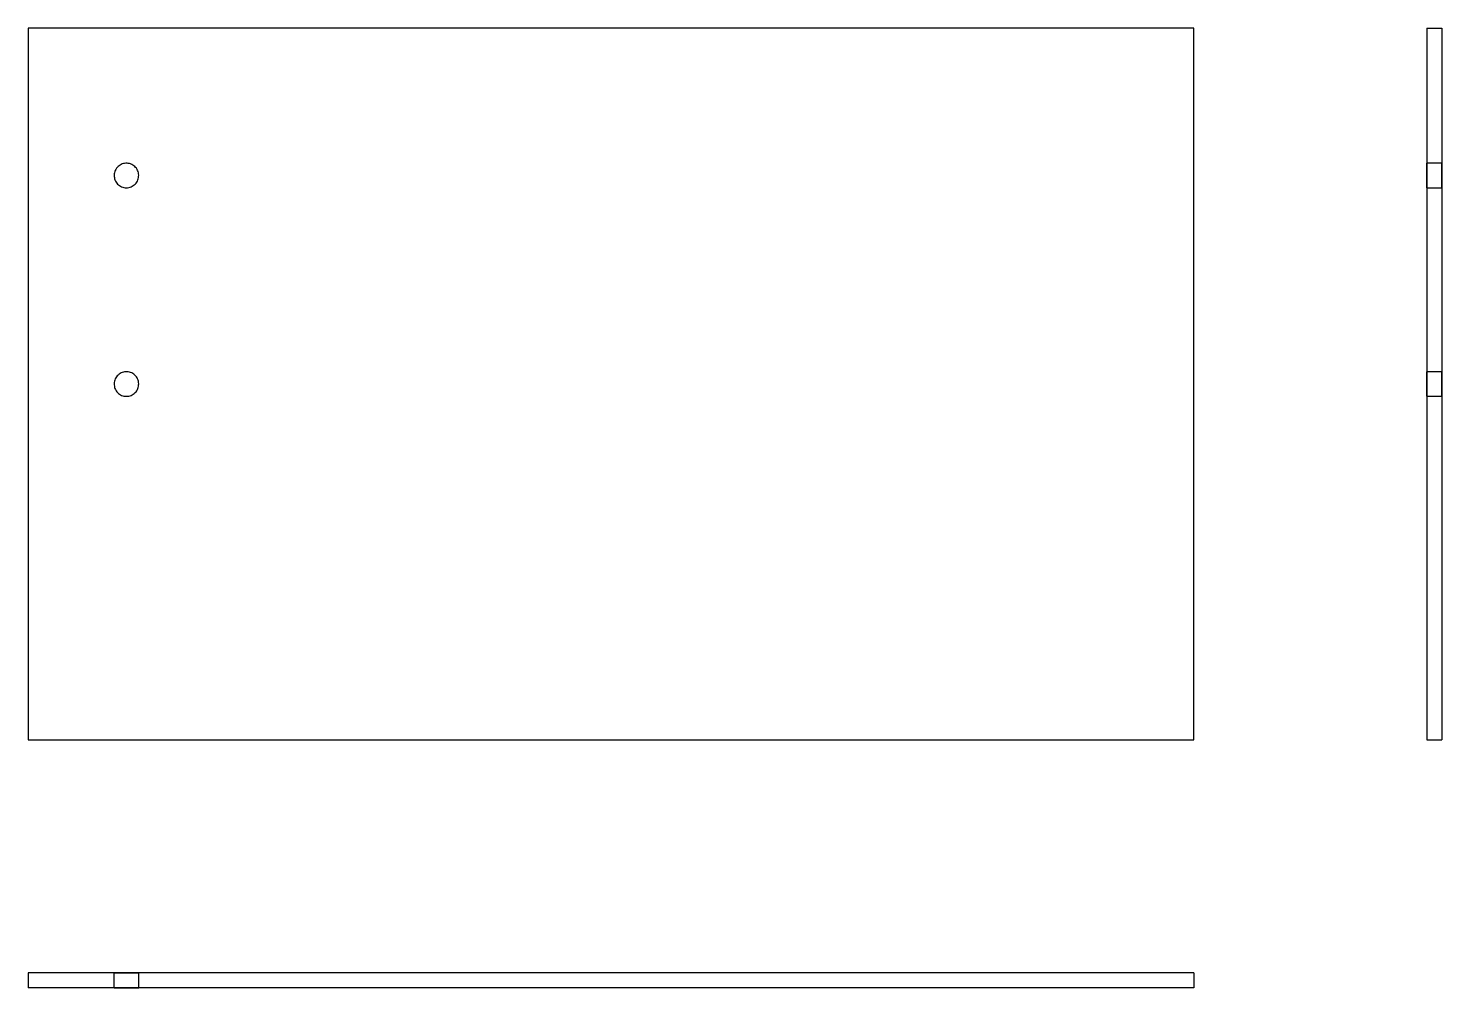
# Model space of a CAD drawing. Extents: x 0 to 1.49, y 0 to 1.01.
import ezdxf

# ---------------------------------------------------------------- set-up
doc = ezdxf.new("R2010")
doc.units = 0
doc.linetypes.add('HIDDEN', pattern=[0.061328, 0.040906, -0.020422])
for name, color, linetype in [('FRONT', 7, 'CONTINUOUS'), ('LEFT', 7, 'CONTINUOUS'), ('LEFT_HID', 7, 'HIDDEN'), ('TOP', 7, 'CONTINUOUS'), ('TOP_HID', 7, 'HIDDEN')]:
    doc.layers.add(name, color=color, linetype=linetype)

msp = doc.modelspace()

# ---------------------------------------------------------------- linework, layer by layer
at = {"layer": 'FRONT'}
for p, q in [((1.226562, 1.009786), (0, 1.009786)), ((0, 1.009786), (0, 0.260938)), ((1.226562, 0.260938), (1.226562, 1.009786)), ((0.093609, 0.863395), (0.092806, 0.862389)), ((0.094508, 0.864317), (0.093609, 0.863395)), ((0.095494, 0.865144), (0.094508, 0.864317)), ((0.096557, 0.865869), (0.095494, 0.865144)), ((0.097688, 0.866485), (0.096557, 0.865869)), ((0.098874, 0.866985), (0.097688, 0.866485)), ((0.100104, 0.867364), (0.098874, 0.866985)), ((0.101365, 0.867619), (0.100104, 0.867364)), ((0.102646, 0.867747), (0.101365, 0.867619)), ((0.103933, 0.867747), (0.102646, 0.867747)), ((0.105214, 0.867619), (0.103933, 0.867747)), ((0.106475, 0.867364), (0.105214, 0.867619)), ((0.107705, 0.866985), (0.106475, 0.867364)), ((0.108891, 0.866485), (0.107705, 0.866985)), ((0.110022, 0.865869), (0.108891, 0.866485)), ((0.111085, 0.865144), (0.110022, 0.865869)), ((0.112071, 0.864317), (0.111085, 0.865144)), ((0.11297, 0.863395), (0.112071, 0.864317)), ((0.113773, 0.862389), (0.11297, 0.863395)), ((0.090478, 0.856457), (0.090382, 0.855174)), ((0.090382, 0.855174), (0.090414, 0.853887)), ((0.090414, 0.853887), (0.090574, 0.85261)), ((0.090702, 0.857725), (0.090478, 0.856457)), ((0.090574, 0.85261), (0.090861, 0.851355)), ((0.091051, 0.858964), (0.090702, 0.857725)), ((0.090861, 0.851355), (0.091271, 0.850135)), ((0.091521, 0.860162), (0.091051, 0.858964)), ((0.091271, 0.850135), (0.0918, 0.848962)), ((0.092108, 0.861308), (0.091521, 0.860162)), ((0.0918, 0.848962), (0.092444, 0.847847)), ((0.092806, 0.862389), (0.092108, 0.861308)), ((0.114471, 0.861308), (0.113773, 0.862389)), ((0.114135, 0.847847), (0.114779, 0.848962)), ((0.115058, 0.860162), (0.114471, 0.861308)), ((0.114779, 0.848962), (0.115308, 0.850135)), ((0.115528, 0.858964), (0.115058, 0.860162)), ((0.115308, 0.850135), (0.115718, 0.851355)), ((0.115877, 0.857725), (0.115528, 0.858964)), ((0.115718, 0.851355), (0.116005, 0.85261)), ((0.1161, 0.856457), (0.115877, 0.857725)), ((0.116005, 0.85261), (0.116165, 0.853887)), ((0.116197, 0.855174), (0.1161, 0.856457)), ((0.116165, 0.853887), (0.116197, 0.855174)), ((0.092444, 0.847847), (0.093195, 0.846802)), ((0.093195, 0.846802), (0.094047, 0.845837)), ((0.094047, 0.845837), (0.09499, 0.844961)), ((0.09499, 0.844961), (0.096016, 0.844184)), ((0.096016, 0.844184), (0.097115, 0.843513)), ((0.097115, 0.843513), (0.098274, 0.842955)), ((0.098274, 0.842955), (0.099484, 0.842514)), ((0.099484, 0.842514), (0.100731, 0.842197)), ((0.100731, 0.842197), (0.102004, 0.842005)), ((0.102004, 0.842005), (0.103289, 0.841941)), ((0.103289, 0.841941), (0.104575, 0.842005)), ((0.104575, 0.842005), (0.105848, 0.842197)), ((0.105848, 0.842197), (0.107095, 0.842514)), ((0.107095, 0.842514), (0.108305, 0.842955)), ((0.108305, 0.842955), (0.109464, 0.843513)), ((0.109464, 0.843513), (0.110563, 0.844184)), ((0.110563, 0.844184), (0.111589, 0.844961)), ((0.111589, 0.844961), (0.112532, 0.845837)), ((0.112532, 0.845837), (0.113384, 0.846802)), ((0.113384, 0.846802), (0.114135, 0.847847)), ((0.091521, 0.640672), (0.091051, 0.639474)), ((0.092108, 0.641817), (0.091521, 0.640672)), ((0.092806, 0.642899), (0.092108, 0.641817)), ((0.093609, 0.643905), (0.092806, 0.642899)), ((0.094508, 0.644826), (0.093609, 0.643905)), ((0.095494, 0.645654), (0.094508, 0.644826)), ((0.096557, 0.646379), (0.095494, 0.645654)), ((0.097688, 0.646994), (0.096557, 0.646379)), ((0.098874, 0.647494), (0.097688, 0.646994)), ((0.100104, 0.647874), (0.098874, 0.647494)), ((0.101365, 0.648129), (0.100104, 0.647874)), ((0.102646, 0.648257), (0.101365, 0.648129)), ((0.103933, 0.648257), (0.102646, 0.648257)), ((0.105214, 0.648129), (0.103933, 0.648257)), ((0.106475, 0.647874), (0.105214, 0.648129)), ((0.107705, 0.647494), (0.106475, 0.647874)), ((0.108891, 0.646994), (0.107705, 0.647494)), ((0.110022, 0.646379), (0.108891, 0.646994)), ((0.111085, 0.645654), (0.110022, 0.646379)), ((0.112071, 0.644826), (0.111085, 0.645654)), ((0.11297, 0.643905), (0.112071, 0.644826)), ((0.113773, 0.642899), (0.11297, 0.643905)), ((0.114471, 0.641817), (0.113773, 0.642899)), ((0.115058, 0.640672), (0.114471, 0.641817)), ((0.115528, 0.639474), (0.115058, 0.640672)), ((0.090478, 0.636967), (0.090382, 0.635684)), ((0.090382, 0.635684), (0.090414, 0.634397)), ((0.090414, 0.634397), (0.090574, 0.63312)), ((0.090702, 0.638235), (0.090478, 0.636967)), ((0.090574, 0.63312), (0.090861, 0.631865)), ((0.091051, 0.639474), (0.090702, 0.638235)), ((0.090861, 0.631865), (0.091271, 0.630645)), ((0.091271, 0.630645), (0.0918, 0.629472)), ((0.0918, 0.629472), (0.092444, 0.628357)), ((0.092444, 0.628357), (0.093195, 0.627312)), ((0.093195, 0.627312), (0.094047, 0.626347)), ((0.094047, 0.626347), (0.09499, 0.625471)), ((0.09499, 0.625471), (0.096016, 0.624694)), ((0.110563, 0.624694), (0.111589, 0.625471)), ((0.111589, 0.625471), (0.112532, 0.626347)), ((0.112532, 0.626347), (0.113384, 0.627312)), ((0.113384, 0.627312), (0.114135, 0.628357)), ((0.114135, 0.628357), (0.114779, 0.629472)), ((0.114779, 0.629472), (0.115308, 0.630645)), ((0.115308, 0.630645), (0.115718, 0.631865)), ((0.115877, 0.638235), (0.115528, 0.639474)), ((0.115718, 0.631865), (0.116005, 0.63312)), ((0.1161, 0.636967), (0.115877, 0.638235)), ((0.116005, 0.63312), (0.116165, 0.634397)), ((0.116197, 0.635684), (0.1161, 0.636967)), ((0.116165, 0.634397), (0.116197, 0.635684)), ((0.096016, 0.624694), (0.097115, 0.624023)), ((0.097115, 0.624023), (0.098274, 0.623464)), ((0.098274, 0.623464), (0.099484, 0.623024)), ((0.099484, 0.623024), (0.100731, 0.622707)), ((0.100731, 0.622707), (0.102004, 0.622515)), ((0.102004, 0.622515), (0.103289, 0.622451)), ((0.103289, 0.622451), (0.104575, 0.622515)), ((0.104575, 0.622515), (0.105848, 0.622707)), ((0.105848, 0.622707), (0.107095, 0.623024)), ((0.107095, 0.623024), (0.108305, 0.623464)), ((0.108305, 0.623464), (0.109464, 0.624023)), ((0.109464, 0.624023), (0.110563, 0.624694)), ((0, 0.260938), (1.226562, 0.260938))]:
    msp.add_line(p, q, dxfattribs=at)
at = {"layer": 'LEFT'}
for p, q in [((1.471875, 1.009786), (1.4875, 1.009786)), ((1.471875, 1.009786), (1.471875, 0.260938)), ((1.4875, 1.009786), (1.4875, 0.260938)), ((1.471875, 0.260938), (1.4875, 0.260938))]:
    msp.add_line(p, q, dxfattribs=at)
at = {"layer": 'LEFT_HID', "linetype": 'HIDDEN'}
for p, q in [((1.471875, 0.841941), (1.471875, 0.867763)), ((1.471875, 0.867763), (1.471875, 0.841941)), ((1.4875, 0.867763), (1.471875, 0.867763)), ((1.4875, 0.841941), (1.4875, 0.867763)), ((1.4875, 0.867763), (1.4875, 0.841941)), ((1.471875, 0.841941), (1.4875, 0.841941)), ((1.471875, 0.622451), (1.471875, 0.648273)), ((1.471875, 0.648273), (1.471875, 0.622451)), ((1.4875, 0.648273), (1.471875, 0.648273)), ((1.4875, 0.622451), (1.4875, 0.648273)), ((1.4875, 0.648273), (1.4875, 0.622451)), ((1.471875, 0.622451), (1.4875, 0.622451))]:
    msp.add_line(p, q, dxfattribs=at)
at = {"layer": 'TOP'}
for p, q in [((0, 0.015625), (0, 0)), ((1.226562, 0.015625), (0, 0.015625)), ((1.226562, 0.015625), (1.226562, 0)), ((1.226562, 0), (0, 0))]:
    msp.add_line(p, q, dxfattribs=at)
at = {"layer": 'TOP_HID', "linetype": 'HIDDEN'}
for p, q in [((0.116201, 0.015625), (0.090378, 0.015625)), ((0.090378, 0.015625), (0.103289, 0.015625)), ((0.116201, 0.015625), (0.090378, 0.015625)), ((0.090378, 0.015625), (0.103289, 0.015625)), ((0.090378, 0), (0.090378, 0.015625)), ((0.090378, 0), (0.090378, 0.015625)), ((0.103289, 0.015625), (0.116201, 0.015625)), ((0.103289, 0.015625), (0.116201, 0.015625)), ((0.116201, 0), (0.116201, 0.015625)), ((0.116201, 0), (0.116201, 0.015625)), ((0.116201, 0), (0.090378, 0)), ((0.090378, 0), (0.103289, 0)), ((0.116201, 0), (0.090378, 0)), ((0.090378, 0), (0.103289, 0)), ((0.103289, 0), (0.116201, 0)), ((0.103289, 0), (0.116201, 0))]:
    msp.add_line(p, q, dxfattribs=at)

doc.saveas('drawing.dxf')
